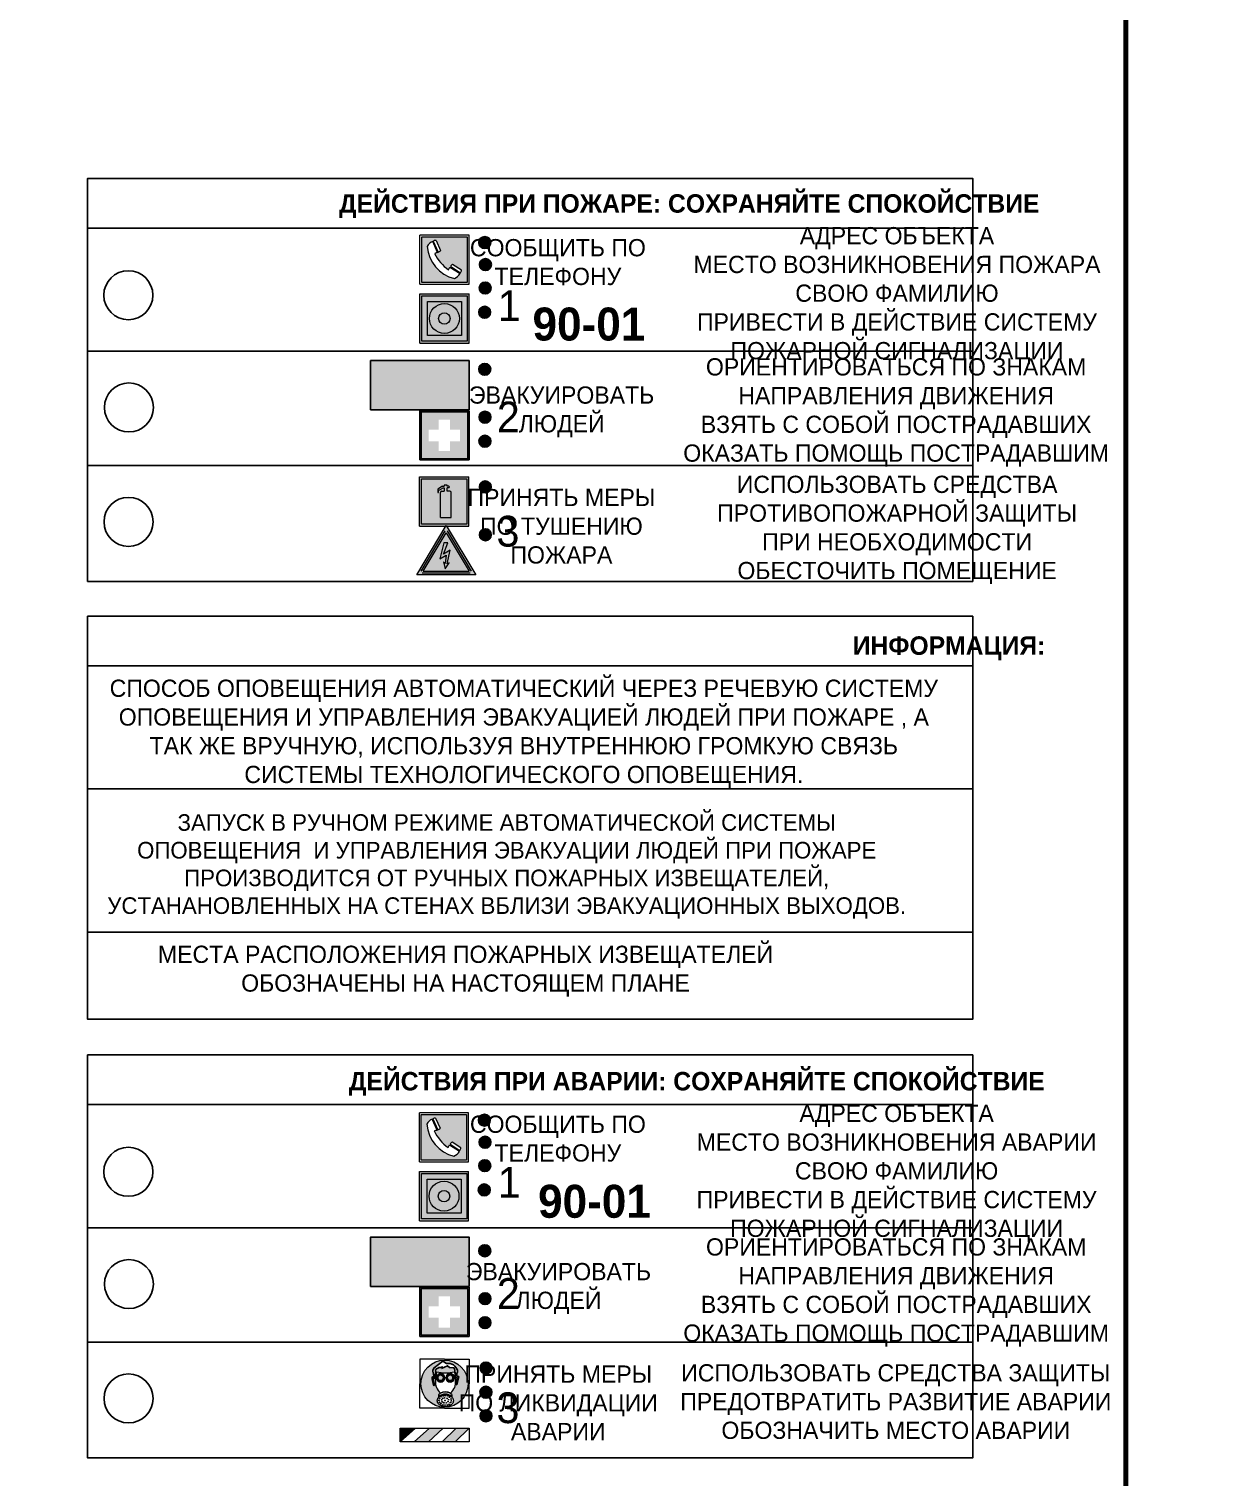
# Model space of a CAD drawing. Header units: millimetres. Extents: x 13114 to 67229, y 22859 to 38520.
# Drawn here: x 27122.1 to 27315.4, y 31391.5 to 31626.7 of the extents above; entities that cross this region are included whole.
import ezdxf

# ---------------------------------------------------------------- set-up
doc = ezdxf.new("R2010")
doc.units = ezdxf.units.MM
doc.styles.add('обычный', font='arial.ttf')

# ---------------------------------------------------------------- blocks, each defined once
blk = doc.blocks.new('A$C3E6D3DDE')
at = {"lineweight": 5}
h = blk.add_hatch(color=40, dxfattribs=at)
h.paths.add_polyline_path([(24.1, 1.45), (16.46, -11.35), (31.74, -11.35)])
h.paths.add_polyline_path([(24.09, -0.46), (30.03, -10.41), (18.14, -10.41)], flags=16)
h.paths.add_polyline_path([(24.54, -3.08), (23.41, -6.02), (25.13, -5.01), (24.33, -8.5), (24.82, -8.27), (23.79, -9.86), (23.4, -8.04), (23.8, -8.43), (24.04, -6.29), (22.39, -7.25), (23.44, -3.08)], flags=0)
h = blk.add_hatch(color=256, dxfattribs=at)
h.paths.add_polyline_path([(24.37, 0.03, 0.567511), (23.82, 0.03), (17.59, -10.4, 0.582454), (17.86, -10.88), (30.32, -10.88, 0.582149), (30.6, -10.4)])
h.paths.add_polyline_path([(24.09, -0.46), (18.14, -10.41), (30.03, -10.41)], flags=16)
h.paths.add_polyline_path([(24.54, -3.08), (23.41, -6.02), (25.13, -5.01), (24.33, -8.5), (24.82, -8.27), (23.79, -9.86), (23.4, -8.04), (23.8, -8.43), (24.04, -6.29), (22.39, -7.25), (23.44, -3.08)], flags=0)
h = blk.add_hatch(color=40, dxfattribs=at)
h.paths.add_polyline_path([(24.09, -0.46), (18.14, -10.41), (30.03, -10.41)])
h.paths.add_polyline_path([(24.82, -8.27), (23.79, -9.86), (23.4, -8.04), (23.8, -8.43), (24.04, -6.29), (22.39, -7.25), (23.44, -3.08), (24.54, -3.08), (23.41, -6.02), (25.13, -5.01), (24.33, -8.5)], flags=16)
at = {"color": 40, "lineweight": 5}
for p, q in [((16.46, -11.35), (24.1, 1.45)), ((24.1, 1.45), (31.74, -11.35))]:
    blk.add_line(p, q, dxfattribs=at)
at = {"lineweight": 5}
for p, q in [((17.59, -10.4), (23.82, 0.03)), ((24.37, 0.03), (30.6, -10.4)), ((18.14, -10.41), (24.09, -0.46)), ((23.44, -3.08), (22.39, -7.25)), ((23.41, -6.02), (24.54, -3.08)), ((24.54, -3.08), (23.44, -3.08)), ((24.09, -0.46), (30.03, -10.41)), ((22.39, -7.25), (24.04, -6.29)), ((25.13, -5.01), (23.41, -6.02)), ((24.04, -6.29), (23.8, -8.43)), ((24.33, -8.5), (25.13, -5.01)), ((17.86, -10.88), (30.32, -10.88)), ((18.14, -10.41), (30.03, -10.41)), ((23.8, -8.43), (23.4, -8.04)), ((23.4, -8.04), (23.79, -9.86)), ((23.79, -9.86), (24.82, -8.27)), ((24.82, -8.27), (24.33, -8.5))]:
    blk.add_line(p, q, dxfattribs=at)
at = {"color": 50, "lineweight": 5}
blk.add_line((31.74, -11.35), (16.46, -11.35), dxfattribs=at)
blk = doc.blocks.new('A$C38D26F80')
h = blk.add_hatch(color=5)
h.dxf.hatch_style = 1
h.paths.add_polyline_path([(-8.77, -4.48, 1), (-0.19, -4.48, 1)])
h.paths.add_polyline_path([(-6.75, -3.58), (-6.75, -3.31), (-6.62, -3.22), (-6.5, -3.22), (-6.42, -3.3), (-6.39, -3.28), (-6.59, -2.23), (-6.59, -2.01), (-6.38, -1.58), (-4.76, -0.4), (-4.13, -0.79, -0.362848), (-2.1, -2.1, -0.201049), (-2.17, -2.48, 0.085434), (-2.26, -3.13), (-1.9, -3.16), (-2.25, -4.7), (-2.4, -4.59), (-2.43, -4.34), (-2.36, -4.34), (-2.14, -3.34), (-2.47, -3.42), (-2.58, -1.95), (-2.77, -1.58), (-3.58, -1.52), (-3.92, -1.26), (-5.05, -1.73), (-4.87, -1.39), (-5.41, -1.6), (-5.41, -1.46), (-6.13, -1.87), (-6.18, -3.5), (-6.56, -3.47), (-6.37, -4.59), (-6.16, -4.43), (-6.16, -4.66), (-6.36, -4.79), (-6.37, -4.8), (-6.51, -4.76)], flags=16)
h.paths.add_polyline_path([(-6.51, -4.76), (-6.36, -4.79), (-6.37, -4.8)], flags=0)
h.paths.add_polyline_path([(-5.92, -2.34, 0.089508), (-2.67, -2.35), (-2.48, -3.88, -0.268602), (-3.4, -6.18, 0.262449), (-5.2, -6.18, -0.268602), (-6.11, -3.88)], flags=16)
edge = h.paths.add_edge_path(flags=16)
edge.add_ellipse((-5.19, -3.41), major_axis=(0, 0.842), ratio=0.848992, start_angle=0, end_angle=360)
edge = h.paths.add_edge_path(flags=0)
edge.add_ellipse((-5.19, -3.39), major_axis=(0, 0.665), ratio=0.853798, start_angle=0, end_angle=360)
edge = h.paths.add_edge_path(flags=0)
edge.add_ellipse((-5.19, -3.4), major_axis=(0, 0.528), ratio=0.864094, start_angle=0, end_angle=360)
edge = h.paths.add_edge_path(flags=16)
edge.add_ellipse((-3.47, -3.4), major_axis=(0, 0.842), ratio=0.848992, start_angle=0, end_angle=360)
h.paths.add_polyline_path([(-3.13, -6.45), (-3.13, -6.84, 0.383174), (-5.57, -6.85), (-5.57, -6.49, -0.369952)], flags=16)
edge = h.paths.add_edge_path(flags=0)
edge.add_ellipse((-3.47, -3.39), major_axis=(0, 0.665), ratio=0.853798, start_angle=0, end_angle=360)
edge = h.paths.add_edge_path(flags=0)
edge.add_ellipse((-3.47, -3.4), major_axis=(0, 0.528), ratio=0.864094, start_angle=0, end_angle=360)
edge = h.paths.add_edge_path(flags=16)
edge.add_ellipse((-4.34, -7.57), major_axis=(-1.48, 0), ratio=0.744955, start_angle=0, end_angle=360)
h.paths.add_polyline_path([(-5.01, -6.85, -1), (-5.15, -6.85, -1)], flags=0)
h.paths.add_polyline_path([(-5.33, -7.14, -1), (-5.47, -7.14, -1)], flags=0)
h.paths.add_polyline_path([(-4.61, -6.71, -1), (-4.74, -6.71, -1)], flags=16)
h.paths.add_polyline_path([(-5.43, -7.51, -1), (-5.57, -7.51, -1)], flags=0)
h.paths.add_polyline_path([(-4.26, -6.67, -1), (-4.4, -6.67, -1)], flags=16)
h.paths.add_polyline_path([(-4.74, -7.14, -1), (-4.88, -7.14, -1)], flags=0)
h.paths.add_polyline_path([(-4.93, -7.43, -1), (-5.07, -7.43, -1)], flags=0)
h.paths.add_polyline_path([(-4.41, -7.07, -1), (-4.54, -7.07, -1)], flags=0)
h.paths.add_polyline_path([(-5.33, -7.87, -1), (-5.46, -7.87, -1)], flags=0)
h.paths.add_polyline_path([(-3.8, -6.71, -1), (-3.94, -6.71, -1)], flags=16)
h.paths.add_polyline_path([(-4.85, -7.78, -1), (-4.98, -7.78, -1)], flags=0)
h.paths.add_polyline_path([(-3.96, -7.14, -1), (-4.1, -7.14, -1)], flags=0)
h.paths.add_polyline_path([(-4.33, -7.53, -1), (-4.47, -7.53, -1)], flags=0)
h.paths.add_polyline_path([(-5.09, -8.12, -1), (-5.23, -8.12, -1)], flags=0)
h.paths.add_polyline_path([(-3.5, -6.94, -1), (-3.64, -6.94, -1)], flags=0)
h.paths.add_polyline_path([(-4.54, -7.97, -1), (-4.68, -7.97, -1)], flags=0)
h.paths.add_polyline_path([(-3.66, -7.39, -1), (-3.8, -7.39, -1)], flags=0)
h.paths.add_polyline_path([(-4.73, -8.35, -1), (-4.86, -8.35, -1)], flags=0)
h.paths.add_polyline_path([(-4.09, -7.96, -1), (-4.23, -7.96, -1)], flags=0)
h.paths.add_polyline_path([(-3.77, -7.74, -1), (-3.91, -7.74, -1)], flags=0)
h.paths.add_polyline_path([(-3.22, -7.27, -1), (-3.35, -7.27, -1)], flags=0)
h.paths.add_polyline_path([(-4.34, -8.4, -1), (-4.47, -8.4, -1)], flags=0)
h.paths.add_polyline_path([(-3.16, -7.61, -1), (-3.3, -7.61, -1)], flags=0)
h.paths.add_polyline_path([(-3.9, -8.35, -1), (-4.04, -8.35, -1)], flags=0)
h.paths.add_polyline_path([(-3.32, -7.91, -1), (-3.46, -7.91, -1)], flags=0)
h.paths.add_polyline_path([(-3.55, -8.23, -1), (-3.69, -8.23, -1)], flags=0)
at = {"color": 5, "lineweight": 5}
for p, q in [((-4.48, 0), (-8.96, 0)), ((-8.96, 0), (-8.96, -4.48)), ((-4.48, 0), (0, 0)), ((0, 0), (0, -4.48)), ((-6.59, -2.01), (-6.38, -1.58)), ((-6.59, -2.23), (-6.59, -2.01)), ((-6.39, -3.28), (-6.59, -2.23)), ((-6.38, -1.58), (-4.76, -0.4)), ((-6.13, -1.87), (-6.18, -3.5)), ((-5.41, -1.46), (-6.13, -1.87)), ((-5.92, -2.34), (-6.11, -3.88)), ((-4.87, -1.39), (-5.41, -1.6)), ((-5.41, -1.6), (-5.41, -1.46)), ((-3.92, -1.26), (-5.05, -1.73)), ((-5.05, -1.73), (-4.87, -1.39)), ((-4.76, -0.4), (-4.13, -0.79)), ((-3.58, -1.52), (-3.92, -1.26)), ((-2.77, -1.58), (-3.58, -1.52)), ((-2.58, -1.95), (-2.77, -1.58)), ((-2.67, -2.34), (-2.48, -3.88)), ((-2.47, -3.42), (-2.58, -1.95)), ((-8.96, -8.96), (-8.96, -4.48)), ((-6.75, -3.31), (-6.62, -3.22)), ((-6.75, -3.58), (-6.75, -3.31)), ((-6.51, -4.76), (-6.75, -3.58)), ((-6.62, -3.22), (-6.5, -3.22)), ((-6.18, -3.5), (-6.56, -3.47)), ((-6.56, -3.47), (-6.37, -4.59)), ((-6.37, -4.8), (-6.51, -4.76)), ((-6.5, -3.22), (-6.42, -3.3)), ((-6.42, -3.3), (-6.39, -3.28)), ((-6.37, -4.59), (-6.16, -4.43)), ((-6.16, -4.66), (-6.37, -4.8)), ((-6.16, -4.43), (-6.16, -4.66)), ((-2.14, -3.34), (-2.47, -3.42)), ((-2.43, -4.34), (-2.4, -4.59)), ((-2.43, -4.34), (-2.36, -4.34)), ((-2.4, -4.59), (-2.25, -4.7)), ((-2.36, -4.34), (-2.14, -3.34)), ((-1.9, -3.16), (-2.26, -3.13)), ((-2.25, -4.7), (-1.9, -3.16)), ((0, -8.96), (0, -4.48)), ((-5.57, -6.49), (-5.57, -6.85)), ((-3.13, -6.45), (-3.13, -6.84)), ((-4.48, -8.96), (-8.96, -8.96)), ((-4.48, -8.96), (0, -8.96))]:
    blk.add_line(p, q, dxfattribs=at)
at = {"color": 5}
for p, q in [((-6.59, -2.01), (-6.38, -1.58)), ((-6.59, -2.23), (-6.59, -2.01)), ((-6.39, -3.28), (-6.59, -2.23)), ((-6.38, -1.58), (-4.76, -0.4)), ((-6.13, -1.87), (-6.18, -3.5)), ((-5.41, -1.46), (-6.13, -1.87)), ((-4.87, -1.39), (-5.41, -1.6)), ((-5.41, -1.6), (-5.41, -1.46)), ((-3.92, -1.26), (-5.05, -1.73)), ((-5.05, -1.73), (-4.87, -1.39)), ((-4.76, -0.4), (-4.13, -0.79)), ((-3.58, -1.52), (-3.92, -1.26)), ((-2.77, -1.58), (-3.58, -1.52)), ((-2.58, -1.95), (-2.77, -1.58)), ((-2.47, -3.42), (-2.58, -1.95)), ((-6.75, -3.31), (-6.62, -3.22)), ((-6.75, -3.58), (-6.75, -3.31)), ((-6.51, -4.76), (-6.75, -3.58)), ((-6.62, -3.22), (-6.5, -3.22)), ((-6.18, -3.5), (-6.56, -3.47)), ((-6.56, -3.47), (-6.37, -4.59)), ((-6.37, -4.8), (-6.51, -4.76)), ((-6.36, -4.79), (-6.51, -4.76)), ((-6.5, -3.22), (-6.42, -3.3)), ((-6.42, -3.3), (-6.39, -3.28)), ((-6.37, -4.59), (-6.16, -4.43)), ((-6.16, -4.66), (-6.37, -4.8)), ((-6.16, -4.66), (-6.36, -4.79)), ((-6.16, -4.43), (-6.16, -4.66)), ((-2.14, -3.34), (-2.47, -3.42)), ((-2.4, -4.59), (-2.43, -4.34)), ((-2.43, -4.34), (-2.36, -4.34)), ((-2.25, -4.7), (-2.4, -4.59)), ((-2.36, -4.34), (-2.14, -3.34)), ((-2.26, -3.13), (-1.9, -3.16)), ((-1.9, -3.16), (-2.25, -4.7))]:
    blk.add_line(p, q, dxfattribs=at)
at = {"color": 5, "lineweight": 5}
for centre, radius in [((-4.48, -4.48), 4.29), ((-5.5, -7.51), 0.0678), ((-5.4, -7.14), 0.0678), ((-5.4, -7.87), 0.0678), ((-5.08, -6.85), 0.0678), ((-5, -7.43), 0.0678), ((-4.91, -7.78), 0.0678), ((-4.81, -7.14), 0.0678), ((-4.67, -6.71), 0.0678), ((-4.61, -7.97), 0.0678), ((-4.47, -7.07), 0.0678), ((-4.4, -7.53), 0.0678), ((-4.33, -6.67), 0.0678), ((-4.16, -7.96), 0.0678), ((-4.03, -7.14), 0.0678), ((-3.87, -6.71), 0.0678), ((-3.84, -7.74), 0.0678), ((-3.73, -7.39), 0.0678), ((-3.57, -6.94), 0.0678), ((-3.39, -7.91), 0.0678), ((-3.28, -7.27), 0.0678), ((-3.23, -7.61), 0.0678), ((-5.16, -8.12), 0.0678), ((-4.79, -8.35), 0.0678), ((-4.4, -8.4), 0.0678), ((-3.97, -8.35), 0.0678), ((-3.62, -8.23), 0.0678)]:
    blk.add_circle(centre, radius, dxfattribs=at)
for centre, radius, start, end in [((-4.28, 6.66), 9.15, 259.6987, 280.1569), ((-0.47, -3.05), 1.79, 161.5846, 182.4584), ((-2.6, -2.2), 0.513, 326.4781, 11.7739), ((-3.66, -4.24), 2.47, 171.573, 231.7124), ((-4.93, -4.24), 2.47, 308.2876, 8.427), ((-4.33, -7.88), 1.87, 50.358, 131.5662), ((-4.34, -8.2), 1.82, 48.4943, 132.3565), ((-4.3, -7.78), 1.83, 60.5889, 119.4111)]:
    blk.add_arc(centre, radius, start, end, dxfattribs=at)
at = {"color": 5}
for centre, radius, start, end in [((-3.89, -2.66), 1.88, 17.387, 97.1599), ((-0.35, -3.07), 1.91, 162.2553, 181.7878), ((-2.6, -2.2), 0.511, 326.3906, 11.8614)]:
    blk.add_arc(centre, radius, start, end, dxfattribs=at)
at = {"color": 5, "lineweight": 5}
for centre, major_axis, ratio in [((-5.19, -3.41), (0, 0.842), 0.848992), ((-3.47, -3.4), (0, 0.842), 0.848992), ((-5.19, -3.39), (0, 0.665), 0.853798), ((-5.19, -3.4), (0, 0.528), 0.864094), ((-3.47, -3.39), (0, 0.665), 0.853798), ((-3.47, -3.4), (0, 0.528), 0.864094), ((-4.34, -7.57), (-1.48, 0), 0.744955)]:
    blk.add_ellipse(centre, major_axis=major_axis, ratio=ratio, dxfattribs=at)
blk = doc.blocks.new('A$C47DD6509')
at = {"lineweight": 5}
for points in [[(-8.69, 0), (-11.19, 0), (-11.19, -2.22)], [(-4.22, 0), (-6.45, 0), (-8.91, -2.22), (-6.61, -2.22)], [(0, 0), (-2.09, 0), (-4.36, -2.22), (-2.29, -2.22)]]:
    blk.add_hatch(color=242, dxfattribs=at).paths.add_polyline_path(points)
at = {"color": 242, "lineweight": 5}
for p, q in [((-11.19, -2.22), (-8.69, 0)), ((-11.19, -2.22), (-11.19, 0)), ((-11.19, 0), (-8.69, 0)), ((-11.19, 0), (0, 0)), ((-8.91, -2.22), (-6.45, 0)), ((-6.61, -2.22), (-4.22, 0)), ((-4.36, -2.22), (-2.09, 0)), ((-2.29, -2.22), (0, 0)), ((0, 0), (0, -2.22)), ((0, -2.22), (-11.19, -2.22))]:
    blk.add_line(p, q, dxfattribs=at)
blk = doc.blocks.new('A$C456E1F9C')
at = {"lineweight": 5}
h = blk.add_hatch(color=242, dxfattribs=at)
h.paths.add_polyline_path([(0.51, -1.47), (0.51, -13.26), (12.29, -13.26), (12.29, -1.47)])
h.paths.add_polyline_path([(5.42, -4.95, -0.254479), (4.78, -5.4), (3.52, -2.53, -0.209735), (4.23, -2.4)], flags=16)
h.paths.add_polyline_path([(8.53, -8.6), (10.87, -10.17), (10.54, -10.76), (8.03, -9.13, -0.192251)], flags=16)
h.paths.add_polyline_path([(4.61, -5.49, 0.005518), (3.87, -5.72, 0.128647), (7.49, -10.01, 0.00809), (7.83, -9.33), (10.47, -10.97, -0.16736), (8.99, -12.25, -0.327862), (1.95, -3.95, -0.166952), (3.36, -2.62)], flags=16)
at = {"color": 242, "lineweight": 5}
for p, q in [((0, -13.77), (0, -0.97)), ((12.8, -0.97), (0, -0.97)), ((4.61, -5.49), (3.36, -2.62)), ((3.52, -2.53), (4.78, -5.4)), ((4.23, -2.4), (5.42, -4.95)), ((12.8, -13.77), (12.8, -0.97)), ((7.83, -9.33), (10.47, -10.97)), ((8.03, -9.13), (10.54, -10.76)), ((10.81, -10.12), (8.53, -8.6)), ((10.54, -10.76), (10.8, -10.3)), ((10.8, -10.3), (10.81, -10.12)), ((0, -13.77), (12.8, -13.77))]:
    blk.add_line(p, q, dxfattribs=at)
blk.add_lwpolyline([(0.51, -1.47), (12.29, -1.47), (12.29, -13.26), (0.51, -13.26)], close=True, dxfattribs=at)
for centre, radius, start, end in [((4.59, -5.34), 2.99, 114.2845, 152.1974), ((4.02, -3.27), 0.891, 76.3284, 123.7092), ((11.12, -3.31), 9.19, 183.9915, 256.6009), ((14.98, -39.1), 35.17, 107.1487, 108.4135), ((13.86, -0.94), 11.08, 205.5536, 234.8762), ((4.68, -4.59), 0.824, 276.9621, 334.0723), ((-13.31, 0.8), 23.44, 332.5487, 334.4027), ((8.94, -9.5), 0.989, 114.4092, 157.9388), ((7.87, -9.46), 3, 291.9291, 329.9329)]:
    blk.add_arc(centre, radius, start, end, dxfattribs=at)
blk = doc.blocks.new('A$C54414219')
at = {"true_color": 0xffffff}
h = blk.add_hatch(color=7, dxfattribs=at)
h.paths.add_polyline_path([(2.39, -9.45), (2.39, -18.3), (11.23, -18.3), (11.23, -9.45)], flags=0)
h.paths.add_polyline_path([(10.71, -13.87, -1), (2.92, -13.87, -1)], flags=0)
h.paths.add_polyline_path([(8.3, -13.87, -1), (5.33, -13.87, -1)], flags=0)
h.paths.add_polyline_path([(0.41, -7.47), (0.41, -20.27), (13.21, -20.27), (13.21, -7.47)])
h.paths.add_polyline_path([(0.92, -19.77), (12.71, -19.77), (12.71, -7.98), (0.92, -7.98)], flags=16)
h.paths.add_polyline_path([(11.23, -9.45), (11.23, -18.3), (2.39, -18.3), (2.39, -9.45)], flags=0)
at = {"lineweight": 5}
h = blk.add_hatch(color=242, dxfattribs=at)
h.paths.add_polyline_path([(12.71, -7.98), (0.92, -7.98), (0.92, -19.77), (12.71, -19.77)])
h.paths.add_polyline_path([(11.23, -18.3), (2.39, -18.3), (2.39, -9.45), (11.23, -9.45)], flags=16)
h.paths.add_polyline_path([(10.71, -13.87, -1), (2.92, -13.87, -1)], flags=0)
h.paths.add_polyline_path([(8.3, -13.87, -1), (5.33, -13.87, -1)], flags=0)
at = {"true_color": 0xffffff}
h = blk.add_hatch(color=7, dxfattribs=at)
h.paths.add_polyline_path([(2.39, -9.45), (2.39, -18.3), (11.23, -18.3), (11.23, -9.45)])
h.paths.add_polyline_path([(10.71, -13.87, -1), (2.92, -13.87, -1)], flags=16)
h.paths.add_polyline_path([(8.3, -13.87, -1), (5.33, -13.87, -1)], flags=0)
at = {"lineweight": 5}
h = blk.add_hatch(color=242, dxfattribs=at)
h.paths.add_polyline_path([(2.92, -13.87, 1), (10.71, -13.87, 1)])
h.paths.add_polyline_path([(8.3, -13.87, -1), (5.33, -13.87, -1)], flags=16)
at = {"color": 242, "lineweight": 5}
for p, q in [((0.41, -20.27), (0.41, -7.47)), ((0.41, -7.47), (13.21, -7.47)), ((0.41, -7.47), (13.21, -7.47)), ((13.21, -20.27), (13.21, -7.47)), ((0.41, -20.27), (13.21, -20.27))]:
    blk.add_line(p, q, dxfattribs=at)
for points in [[(0.92, -7.98), (12.71, -7.98), (12.71, -19.77), (0.92, -19.77)], [(2.39, -9.45), (11.23, -9.45), (11.23, -18.3), (2.39, -18.3)]]:
    blk.add_lwpolyline(points, close=True, dxfattribs=at)
for radius in [3.89, 1.49]:
    blk.add_circle((6.81, -13.87), radius, dxfattribs=at)
blk = doc.blocks.new('A$C32E8229D')
at = {"true_color": 0xffffff}
blk.add_hatch(color=7, dxfattribs=at).paths.add_polyline_path([(0, 0), (0, -8), (16, -8), (16, 0)])
h = blk.add_hatch(color=126)
h.paths.add_polyline_path([(0.2, -0.2), (15.8, -0.2), (15.8, -7.8), (0.2, -7.8)])
h.paths.add_polyline_path([(13.49, -2.05), (12.08, -2.05), (11.37, -2.63, 0.162397), (11.29, -2.84), (11.29, -3.63), (10.35, -3.63), (10.35, -4.05), (11.68, -4.05), (11.68, -3.48), (12.26, -4.28), (11.29, -5.1), (11.29, -6.78), (11.85, -6.78), (11.85, -5.44), (12.8, -4.64), (12.8, -5.94), (14.46, -5.94), (14.46, -5.39), (13.45, -5.39), (13.45, -3.97), (12.46, -2.59), (13.15, -2.59), (13.69, -3.34), (14.18, -3)], flags=16)
h.paths.add_polyline_path([(10.74, -1.82, 1), (11.8, -1.82, 1)], flags=16)
h.paths.add_polyline_path([(9.39, -3.59), (5.99, -3.59), (6.56, -3.03), (5.91, -3.03), (5.1, -3.83), (5.91, -4.64), (6.56, -4.64), (5.99, -4.09), (9.39, -4.09)], flags=16)
h.paths.add_polyline_path([(4.29, -1.08), (1.72, -1.08), (1.72, -6.6), (4.29, -6.6)], flags=16)
at = {"color": 126}
blk.add_lwpolyline([(16, -8), (0, -8), (0, 0), (16, 0)], close=True, dxfattribs=at)
blk = doc.blocks.new('A$C18900ED3')
h = blk.add_hatch(color=126)
h.paths.add_polyline_path([(-0.18, -0.18), (-7.02, -0.18), (-7.02, -7.02), (-0.18, -7.02)])
h.paths.add_polyline_path([(-5.89, -4.46), (-5.89, -2.77), (-4.46, -2.77), (-4.46, -1.31), (-2.77, -1.31), (-2.77, -2.77), (-1.33, -2.77), (-1.33, -4.46), (-2.77, -4.46), (-2.77, -5.89), (-4.46, -5.89), (-4.46, -4.46)], flags=16)
at = {"color": 126}
for p, q in [((-7.2, 0), (-7.2, -7.2)), ((0, 0), (-7.2, 0)), ((0, -7.2), (0, 0)), ((-7.02, -7.02), (-7.02, -0.18)), ((-7.02, -0.18), (-0.18, -0.18)), ((-0.18, -0.18), (-0.18, -7.02)), ((-7.2, -7.2), (0, -7.2)), ((-0.18, -7.02), (-7.02, -7.02))]:
    blk.add_line(p, q, dxfattribs=at)
blk = doc.blocks.new('A$C3AD82952')
at = {"true_color": 0xf5f5ff}
h = blk.add_hatch(color=7, dxfattribs=at)
h.dxf.hatch_style = 1
h.paths.add_polyline_path([(8.21, 8.73, 0.414214), (7.89, 9.05), (7.22, 9.05), (7.22, 9.92), (7.59, 9.92, 1), (7.57, 10.36), (7.22, 10.36), (7.22, 10.6), (6.43, 10.6), (6.43, 10.36), (6.01, 10.36), (4.74, 9.59), (4.74, 8.69), (4.98, 8.73), (4.98, 9.26), (6.12, 9.91), (6.43, 9.91), (6.43, 9.05), (5.76, 9.05, 0.414214), (5.44, 8.73), (5.44, 2.2), (8.21, 2.2)], flags=0)
h.paths.add_polyline_path([(12.8, 12.8), (0, 12.8), (0, 0), (12.8, 0)])
h.paths.add_polyline_path([(0.51, 12.29), (12.29, 12.29), (12.29, 0.51), (0.51, 0.51)], flags=16)
h.paths.add_polyline_path([(4.74, 9.59), (6.01, 10.36), (6.43, 10.36), (6.43, 10.6), (7.22, 10.6), (7.22, 10.36), (7.59, 10.36, -0.94586), (7.59, 9.92), (7.22, 9.92), (7.22, 9.05), (7.89, 9.05, -0.414214), (8.21, 8.73), (8.21, 2.2), (5.44, 2.2), (5.44, 8.73, -0.414214), (5.76, 9.05), (6.43, 9.05), (6.43, 9.91), (6.12, 9.91), (4.98, 9.26), (4.98, 8.73), (4.74, 8.69)], flags=0)
h = blk.add_hatch(color=242)
h.dxf.hatch_style = 1
h.paths.add_polyline_path([(12.29, 12.29), (0.51, 12.29), (0.51, 0.51), (12.29, 0.51)])
h.paths.add_polyline_path([(4.74, 8.69), (4.74, 9.59), (6.01, 10.36), (6.43, 10.36), (6.43, 10.6), (7.22, 10.6), (7.22, 10.36), (7.59, 10.36, -0.94586), (7.59, 9.92), (7.22, 9.92), (7.22, 9.05), (7.89, 9.05, -0.414214), (8.21, 8.73), (8.21, 2.2), (5.44, 2.2), (5.44, 8.73, -0.414214), (5.76, 9.05), (6.43, 9.05), (6.43, 9.91), (6.12, 9.91), (4.98, 9.26), (4.98, 8.73)], flags=16)
h = blk.add_hatch(color=7, dxfattribs=at)
h.dxf.hatch_style = 1
h.paths.add_polyline_path([(8.21, 8.73, 0.414214), (7.89, 9.05), (7.22, 9.05), (7.22, 9.92), (7.59, 9.92, 1), (7.57, 10.36), (7.22, 10.36), (7.22, 10.6), (6.43, 10.6), (6.43, 10.36), (6.01, 10.36), (4.74, 9.59), (4.74, 8.69), (4.98, 8.73), (4.98, 9.26), (6.12, 9.91), (6.43, 9.91), (6.43, 9.05), (5.76, 9.05, 0.414214), (5.44, 8.73), (5.44, 2.2), (8.21, 2.2)])
at = {"color": 242, "lineweight": 5}
for p, q in [((0, 0), (0, 12.8)), ((0, 12.8), (12.8, 12.8)), ((12.8, 0), (12.8, 12.8)), ((6.01, 10.36), (4.74, 9.59)), ((4.74, 9.59), (4.74, 8.69)), ((4.74, 8.69), (4.98, 8.73)), ((4.98, 9.26), (6.12, 9.91)), ((4.98, 8.73), (4.98, 9.26)), ((5.44, 2.2), (5.44, 8.73)), ((5.76, 9.05), (6.43, 9.05)), ((6.01, 10.36), (6.43, 10.36)), ((6.12, 9.91), (6.43, 9.91)), ((7.22, 10.6), (6.43, 10.6)), ((6.43, 10.6), (6.43, 10.36)), ((6.43, 9.91), (6.43, 9.05)), ((7.22, 10.36), (7.22, 10.6)), ((7.59, 10.36), (7.22, 10.36)), ((7.22, 9.05), (7.22, 9.92)), ((7.59, 9.92), (7.22, 9.92)), ((7.89, 9.05), (7.22, 9.05)), ((8.21, 2.2), (8.21, 8.73)), ((0, 0), (12.8, 0)), ((5.44, 2.2), (8.21, 2.2))]:
    blk.add_line(p, q, dxfattribs=at)
blk.add_lwpolyline([(0.51, 12.29), (12.29, 12.29), (12.29, 0.51), (0.51, 0.51)], close=True, dxfattribs=at)
for centre, radius, start, end in [((5.76, 8.73), 0.32, 90, 180), ((7.58, 10.14), 0.223, 273.1875, 86.8125), ((7.89, 8.73), 0.32, 0, 90)]:
    blk.add_arc(centre, radius, start, end, dxfattribs=at)

msp = doc.modelspace()

# ---------------------------------------------------------------- hatches: boundary and pattern name
at = {"lineweight": 0}
h = msp.add_hatch(color=256, dxfattribs=at)
h.dxf.hatch_style = 1
h.paths.add_polyline_path([(27195.17, 31591.98, 1), (27197.1, 31591.98, 1)])
h = msp.add_hatch(color=256, dxfattribs=at)
h.dxf.hatch_style = 1
h.paths.add_polyline_path([(27195.27, 31588.4, 1), (27197.21, 31588.4, 1)])
h = msp.add_hatch(color=256, dxfattribs=at)
h.dxf.hatch_style = 1
h.paths.add_polyline_path([(27195.24, 31584.59, 1), (27197.17, 31584.59, 1)])
h = msp.add_hatch(color=256, dxfattribs=at)
h.dxf.hatch_style = 1
h.paths.add_polyline_path([(27195.15, 31580.66, 1), (27197.08, 31580.66, 1)])
h = msp.add_hatch(color=256, dxfattribs=at)
h.dxf.hatch_style = 1
h.paths.add_polyline_path([(27195.16, 31571.39, 1), (27197.1, 31571.39, 1)])
h = msp.add_hatch(color=256, dxfattribs=at)
h.dxf.hatch_style = 1
h.paths.add_polyline_path([(27195.21, 31563.61, 1), (27197.14, 31563.61, 1)])
h = msp.add_hatch(color=256, dxfattribs=at)
h.dxf.hatch_style = 1
h.paths.add_polyline_path([(27195.2, 31559.71, 1), (27197.13, 31559.71, 1)])
h = msp.add_hatch(color=256, dxfattribs=at)
h.dxf.hatch_style = 1
h.paths.add_polyline_path([(27195.26, 31552.29, 1), (27197.19, 31552.29, 1)])
h = msp.add_hatch(color=256, dxfattribs=at)
h.dxf.hatch_style = 1
h.paths.add_polyline_path([(27195.26, 31544.52, 1), (27197.19, 31544.52, 1)])
h = msp.add_hatch(color=256, dxfattribs=at)
h.dxf.hatch_style = 1
h.paths.add_polyline_path([(27195.1, 31449.43, 1), (27197.04, 31449.43, 1)])
h = msp.add_hatch(color=256, dxfattribs=at)
h.dxf.hatch_style = 1
h.paths.add_polyline_path([(27195.21, 31445.85, 1), (27197.14, 31445.85, 1)])
h = msp.add_hatch(color=256, dxfattribs=at)
h.dxf.hatch_style = 1
h.paths.add_polyline_path([(27195.17, 31442.04, 1), (27197.1, 31442.04, 1)])
h = msp.add_hatch(color=256, dxfattribs=at)
h.dxf.hatch_style = 1
h.paths.add_polyline_path([(27195.09, 31438.11, 1), (27197.02, 31438.11, 1)])
h = msp.add_hatch(color=256, dxfattribs=at)
h.dxf.hatch_style = 1
h.paths.add_polyline_path([(27195.17, 31428.22, 1), (27197.1, 31428.22, 1)])
h = msp.add_hatch(color=256, dxfattribs=at)
h.dxf.hatch_style = 1
h.paths.add_polyline_path([(27195.21, 31420.44, 1), (27197.15, 31420.44, 1)])
h = msp.add_hatch(color=256, dxfattribs=at)
h.dxf.hatch_style = 1
h.paths.add_polyline_path([(27195.21, 31416.54, 1), (27197.14, 31416.54, 1)])
h = msp.add_hatch(color=256, dxfattribs=at)
h.dxf.hatch_style = 1
h.paths.add_polyline_path([(27195.36, 31409.18, 1), (27197.3, 31409.18, 1)])
h = msp.add_hatch(color=256, dxfattribs=at)
h.dxf.hatch_style = 1
h.paths.add_polyline_path([(27195.36, 31405.24, 1), (27197.29, 31405.24, 1)])
h = msp.add_hatch(color=256, dxfattribs=at)
h.dxf.hatch_style = 1
h.paths.add_polyline_path([(27195.36, 31401.41, 1), (27197.29, 31401.41, 1)])

# ---------------------------------------------------------------- linework, layer by layer
at = {"color": 1, "lineweight": 100}
for points in [[(26700.23, 31685.65), (27300.23, 31685.65), (27300.23, 31290.65), (26700.23, 31290.65)], [(27300.23, 31685.65), (27900.23, 31685.65), (27900.23, 31290.65), (27300.23, 31290.65)]]:
    msp.add_lwpolyline(points, close=True, dxfattribs=at)
for points in [[(27131.63, 31594.34), (27275.39, 31594.34), (27275.39, 31602.39), (27131.63, 31602.39)], [(27131.63, 31594.34), (27275.39, 31594.34), (27275.39, 31536.94), (27131.63, 31536.94)], [(27131.63, 31451.97), (27275.39, 31451.97), (27275.39, 31460.02), (27131.63, 31460.02)], [(27131.63, 31451.97), (27275.39, 31451.97), (27275.39, 31394.57), (27131.63, 31394.57)]]:
    msp.add_lwpolyline(points, close=True)
for points in [[(27190.04, 31574.34), (27131.63, 31574.34), (27275.39, 31574.34)], [(27190.04, 31555.77), (27131.63, 31555.77), (27275.39, 31555.77)], [(27190.04, 31431.97), (27131.63, 31431.97), (27275.39, 31431.97)], [(27190.04, 31413.4), (27131.63, 31413.4), (27275.39, 31413.4)]]:
    msp.add_lwpolyline(points)
at = {"color": 0}
msp.add_lwpolyline([(27131.63, 31531.28), (27275.39, 31531.28), (27275.39, 31465.83), (27131.63, 31465.83)], close=True, dxfattribs=at)
for points in [[(27131.63, 31523.22), (27275.39, 31523.22)], [(27131.63, 31503.23), (27275.39, 31503.23)], [(27131.63, 31479.98), (27275.39, 31479.98)]]:
    msp.add_lwpolyline(points, dxfattribs=at)
for centre, radius in [((27196.14, 31591.98), 0.966), ((27138.25, 31583.42), 3.98), ((27196.24, 31588.4), 0.966), ((27196.2, 31584.59), 0.966), ((27196.12, 31580.66), 0.966), ((27196.13, 31571.39), 0.966), ((27138.35, 31565.19), 3.98), ((27196.17, 31563.61), 0.966), ((27196.16, 31559.71), 0.966), ((27196.22, 31552.29), 0.966), ((27138.28, 31546.61), 3.98), ((27196.23, 31544.52), 0.966), ((27196.07, 31449.43), 0.966), ((27196.18, 31445.85), 0.966), ((27138.25, 31441.05), 3.98), ((27196.14, 31442.04), 0.966), ((27196.05, 31438.11), 0.966), ((27196.14, 31428.22), 0.966), ((27138.35, 31422.82), 3.98), ((27196.18, 31420.44), 0.966), ((27196.17, 31416.54), 0.966), ((27196.33, 31409.18), 0.966), ((27138.28, 31404.24), 3.98), ((27196.32, 31405.24), 0.966), ((27196.33, 31401.41), 0.966)]:
    msp.add_circle(centre, radius)

# ---------------------------------------------------------------- block references
for name, p, xscale, yscale, zscale in [('A$C456E1F9C', (27185.58, 31593.8), 0.625, 0.625, 0.625), ('A$C54414219', (27185.32, 31588.31), 0.625, 0.625, 0.625), ('A$C18900ED3', (27193.58, 31564.66), 1.111111111007631, 1.111111111007631, 1.111111111007631), ('A$C3AD82952', (27185.53, 31545.93), 0.625, 0.625, 0.625), ('A$C3E6D3DDE', (27174.82, 31545.12), 0.625, 0.625, 0.625), ('A$C456E1F9C', (27185.51, 31451.25), 0.625, 0.625, 0.625), ('A$C54414219', (27185.26, 31445.76), 0.625, 0.625, 0.625), ('A$C18900ED3', (27193.58, 31422.29), 1.111111111007631, 1.111111111007631, 1.111111111007631), ('A$C38D26F80', (27193.6, 31410.63), 0.8928571427240968, 0.8928571427240968, 0.8928571427240968)]:
    msp.add_blockref(name, p, dxfattribs=dict(xscale=xscale, yscale=yscale, zscale=zscale))
at = {"xscale": -1}
for p in [(27193.58, 31572.81), (27193.58, 31430.44)]:
    msp.add_blockref('A$C32E8229D', p, dxfattribs=at)
at = {"color": 242, "true_color": 0xc1121c}
msp.add_blockref('A$C47DD6509', (27193.6, 31399.41), dxfattribs=at)

# ---------------------------------------------------------------- texts
at = {"lineweight": 0, "attachment_point": 5, "style": 'обычный'}
for s, insert, char_height, width in [('{\\fProxima Nova Rg|b1|i0|c204|p2;ДЕЙСТВИЯ ПРИ ПОЖАРЕ: СОХРАНЯЙТЕ СПОКОЙСТВИЕ\\H1.6644x; }', (27229.34, 31597.89), 3, 175.1736), ('\\pi-8.4,l8.4,t8.4;{\\fProxima Nova Rg|b0|i0|c204|p2;АДРЕС ОБЪЕКТА\\PМЕСТО ВОЗНИКНОВЕНИЯ ПОЖАРА \\PСВОЮ ФАМИЛИЮ\\PПРИВЕСТИ В ДЕЙСТВИЕ СИСТЕМУ \\PПОЖАРНОЙ СИГНАЛИЗАЦИИ}', (27263.08, 31583.35), 2.8, 126.6484), ('{\\fProxima Nova Rg|b0|i0|c204|p2;СООБЩИТЬ ПО \\PТЕЛЕФОНУ}', (27208.01, 31588.79), 2.8, 126.6484), ('{\\fProxima Nova Rg|b0|i0|c204|p2;1\\H1.1667x; }', (27200.11, 31581.72), 5, 126.6484), ('{\\fProxima Nova Rg|b1|i0|c204|p2;\\H1.0714x;90-01\\fProxima Nova Rg|b0|i0|c204|p2;\\H0.93331x; \\H1.3449x; }', (27213.05, 31578.7), 5, 126.6484), ('\\pi-8.4,l8.4,t8.4;{\\fProxima Nova Rg|b0|i0|c204|p2;ОРИЕНТИРОВАТЬСЯ ПО ЗНАКАМ \\PНАПРАВЛЕНИЯ ДВИЖЕНИЯ\\PВЗЯТЬ С СОБОЙ ПОСТРАДАВШИХ\\PОКАЗАТЬ ПОМОЩЬ ПОСТРАДАВШИМ}', (27262.94, 31564.38), 2.8, 126.6484), ('{\\fProxima Nova Rg|b0|i0|c204|p2;ЭВАКУИРОВАТЬ \\PЛЮДЕЙ}', (27208.62, 31564.47), 2.8, 126.6484), ('{\\fProxima Nova Rg|b0|i0|c204|p2;2\\H1.1967x; }', (27199.96, 31563.64), 5, 126.6484), ('\\pi-8.4,l8.4,t8.4;{\\fProxima Nova Rg|b0|i0|c204|p2;ИСПОЛЬЗОВАТЬ СРЕДСТВА \\PПРОТИВОПОЖАРНОЙ ЗАЩИТЫ \\PПРИ НЕОБХОДИМОСТИ \\PОБЕСТОЧИТЬ ПОМЕЩЕНИЕ}', (27263.1, 31545.3), 2.8, 126.6484), ('{\\fProxima Nova Rg|b0|i0|c204|p2;ПРИНЯТЬ МЕРЫ \\PПО ТУШЕНИЮ \\PПОЖАРА}', (27208.58, 31545.89), 2.8, 126.6484), ('{\\fProxima Nova Rg|b0|i0|c204|p2;3\\H1.1967x; }', (27199.9, 31545.06), 5, 126.6484), ('{\\fProxima Nova Rg|b1|i0|c204|p2;ИНФОРМАЦИЯ:\\H1.1997x; }', (27271.53, 31526.08), 3, 175.1736), ('{\\fProxima Nova Rg|b0|i0|c204|p2;СПОСОБ ОПОВЕЩЕНИЯ АВТОМАТИЧЕСКИЙ ЧЕРЕЗ РЕЧЕВУЮ СИСТЕМУ ОПОВЕЩЕНИЯ И УПРАВЛЕНИЯ ЭВАКУАЦИЕЙ ЛЮДЕЙ ПРИ ПОЖАРЕ , А ТАК ЖЕ ВРУЧНУЮ, ИСПОЛЬЗУЯ ВНУТРЕННЮЮ ГРОМКУЮ СВЯЗЬ СИСТЕМЫ ТЕХНОЛОГИЧЕСКОГО ОПОВЕЩЕНИЯ.}', (27202.48, 31512.18), 2.8, 137.0334), ('{\\fProxima Nova Rg|b0|i0|c204|p2;\\P\\pt8.1;ЗАПУСК В РУЧНОМ РЕЖИМЕ АВТОМАТИЧЕСКОЙ СИСТЕМЫ ОПОВЕЩЕНИЯ  И УПРАВЛЕНИЯ ЭВАКУАЦИИ ЛЮДЕЙ ПРИ ПОЖАРЕ ПРОИЗВОДИТСЯ ОТ РУЧНЫХ ПОЖАРНЫХ ИЗВЕЩАТЕЛЕЙ, УСТАНАНОВЛЕННЫХ НА СТЕНАХ ВБЛИЗИ ЭВАКУАЦИОННЫХ ВЫХОДОВ. }', (27199.7, 31492.89), 2.7, 131.4512), ('\\pt8.4;{\\fProxima Nova Rg|b0|i0|c204|p2;\\PМЕСТА РАСПОЛОЖЕНИЯ ПОЖАРНЫХ ИЗВЕЩАТЕЛЕЙ ОБОЗНАЧЕНЫ НА НАСТОЯЩЕМ ПЛАНЕ}', (27193.01, 31475.97), 2.8, 118.5618), ('{\\fProxima Nova Rg|b1|i0|c204|p2;ДЕЙСТВИЯ ПРИ АВАРИИ: СОХРАНЯЙТЕ СПОКОЙСТВИЕ\\H1.6644x; }', (27230.57, 31455.33), 3, 175.1736), ('\\pi-8.4,l8.4,t8.4;{\\fProxima Nova Rg|b0|i0|c204|p2;АДРЕС ОБЪЕКТА\\PМЕСТО ВОЗНИКНОВЕНИЯ АВАРИИ\\PСВОЮ ФАМИЛИЮ\\PПРИВЕСТИ В ДЕЙСТВИЕ СИСТЕМУ \\PПОЖАРНОЙ СИГНАЛИЗАЦИИ}', (27263.02, 31440.8), 2.8, 126.6484), ('{\\fProxima Nova Rg|b0|i0|c204|p2;СООБЩИТЬ ПО \\PТЕЛЕФОНУ}', (27208.01, 31446.42), 2.8, 126.6484), ('{\\fProxima Nova Rg|b0|i0|c204|p2;1\\H1.1667x; }', (27200.11, 31439.35), 5, 126.6484), ('{\\fProxima Nova Rg|b1|i0|c204|p2;\\H1.0714x;90-01\\fProxima Nova Rg|b0|i0|c204|p2;\\H0.93331x; \\H1.3449x; }', (27213.95, 31436.22), 5, 126.6484), ('\\pi-8.4,l8.4,t8.4;{\\fProxima Nova Rg|b0|i0|c204|p2;ОРИЕНТИРОВАТЬСЯ ПО ЗНАКАМ \\PНАПРАВЛЕНИЯ ДВИЖЕНИЯ\\PВЗЯТЬ С СОБОЙ ПОСТРАДАВШИХ\\PОКАЗАТЬ ПОМОЩЬ ПОСТРАДАВШИМ}', (27262.95, 31421.44), 2.8, 126.6484), ('{\\fProxima Nova Rg|b0|i0|c204|p2;ЭВАКУИРОВАТЬ \\PЛЮДЕЙ}', (27208.11, 31422.1), 2.8, 126.6484), ('{\\fProxima Nova Rg|b0|i0|c204|p2;2\\H1.1967x; }', (27199.96, 31421.27), 5, 126.6484), ('{\\fProxima Nova Rg|b0|i0|c204|p2;ПРИНЯТЬ МЕРЫ \\PПО ЛИКВИДАЦИИ \\PАВАРИИ}', (27208.07, 31403.52), 2.8, 126.6484), ('\\pi-8.4,l8.4,t8.4;{\\fProxima Nova Rg|b0|i0|c204|p2;ИСПОЛЬЗОВАТЬ СРЕДСТВА ЗАЩИТЫ \\PПРЕДОТВРАТИТЬ РАЗВИТИЕ АВАРИИ\\PОБОЗНАЧИТЬ МЕСТО АВАРИИ}', (27262.89, 31403.71), 2.8, 126.6484), ('{\\fProxima Nova Rg|b0|i0|c204|p2;3\\H1.1967x; }', (27199.9, 31402.69), 5, 126.6484)]:
    msp.add_mtext(s, dxfattribs=dict(at, insert=insert, char_height=char_height, width=width))

doc.saveas('drawing.dxf')
